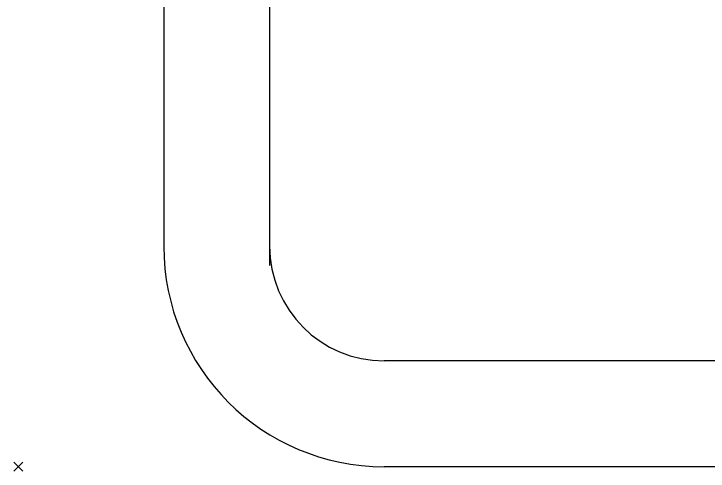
# Model space of a CAD drawing. Header units: millimetres. Extents: x -3 to 631, y -830 to 728.
# Drawn here: x -1 to 156.5, y -830 to -726.3 of the extents above; entities that cross this region are included whole.
import ezdxf

# ---------------------------------------------------------------- set-up
doc = ezdxf.new("R2010")
doc.units = ezdxf.units.MM
doc.header["$PDMODE"] = 3
for name, color, linetype in [('IQ_200_2D', 1, 'Continuous'), ('IQ_204_2D', 7, 'Continuous'), ('IQ_INS_3D', 3, 'Continuous')]:
    doc.layers.add(name, color=color, linetype=linetype)

msp = doc.modelspace()

# ---------------------------------------------------------------- linework, layer by layer
at = {"layer": 'IQ_200_2D'}
for p, q in [((33, -670), (33, -779)), ((545, -829), (83, -829))]:
    msp.add_line(p, q, dxfattribs=at)
msp.add_arc((83, -779), 50, 180, 270, dxfattribs=at)
at = {"layer": 'IQ_204_2D'}
for p, q in [((57, -623.39), (57, -783.39)), ((545, -805), (83, -805))]:
    msp.add_line(p, q, dxfattribs=at)
msp.add_arc((83, -779), 26, 180, 270, dxfattribs=at)
at = {"layer": 'IQ_INS_3D'}
msp.add_point((0, -829), dxfattribs=at)

doc.saveas('drawing.dxf')
